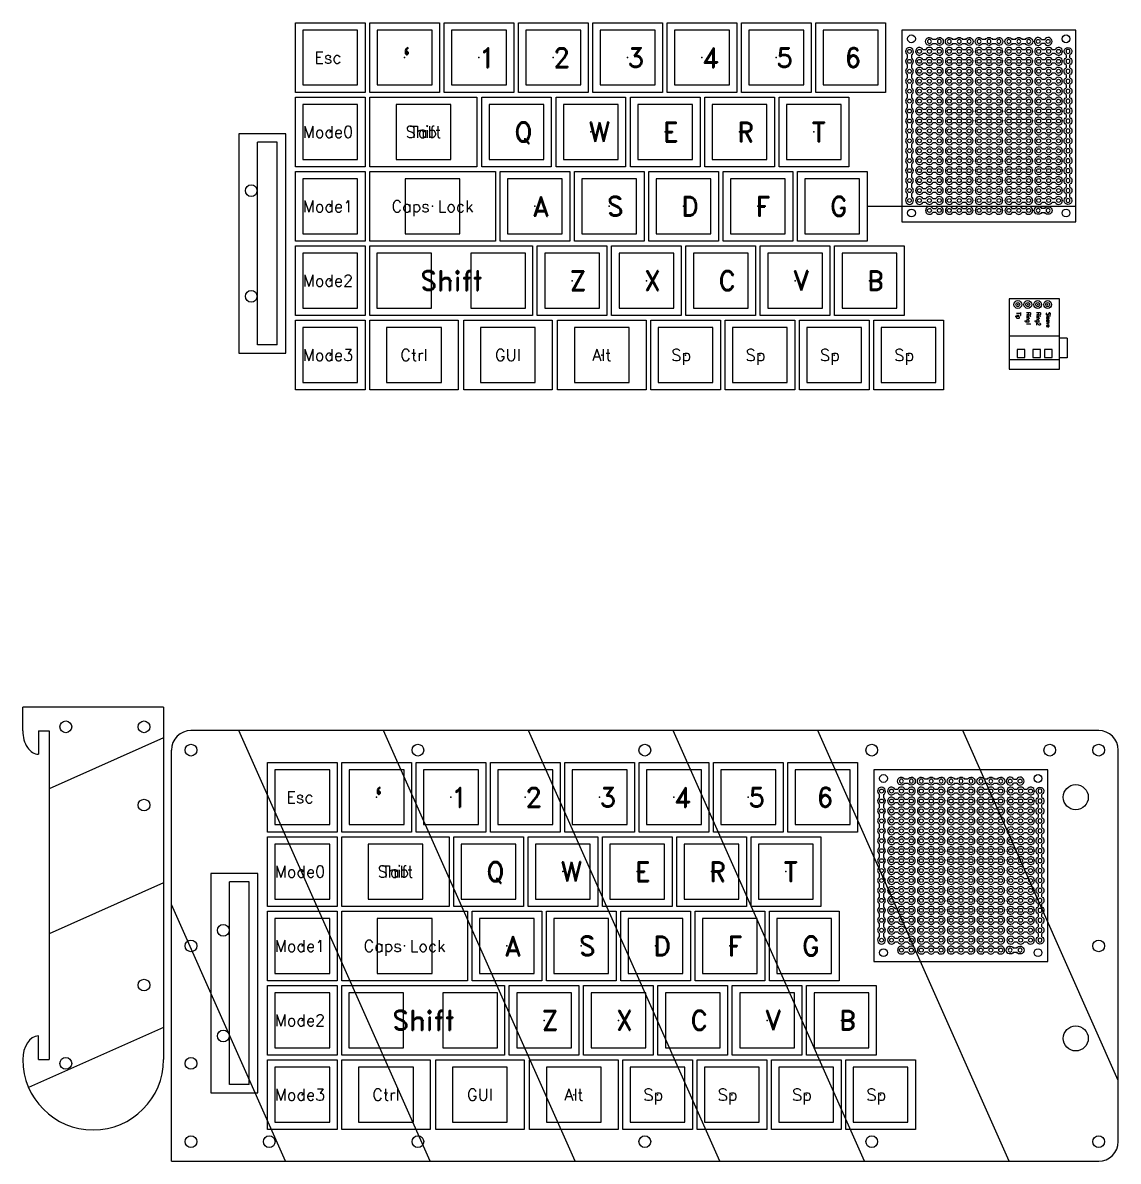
# Model space of a CAD drawing. Header units: millimetres. Extents: x -592 to 700, y -305 to 295.
# Drawn here: x -300 to -20, y -6 to 284.9 of the extents above; entities that cross this region are included whole.
import ezdxf
from ezdxf.enums import TextEntityAlignment as Align

# ---------------------------------------------------------------- set-up
doc = ezdxf.new("R2010")
doc.units = ezdxf.units.MM
for name, color, linetype, lineweight, true_color in [('construction', 1, 'Continuous', 0, 0xff0000), ('cut', 18, 'Continuous', 0, 0x000000), ('engrave', 3, 'Continuous', 0, 0x00ff00), ('outline', 6, 'Continuous', 0, 0xff00ff)]:
    doc.layers.add(name, color=color, linetype=linetype, lineweight=lineweight, true_color=true_color)
doc.layers.add('InternalConstructionDetail', color=1, linetype='Continuous', lineweight=0, true_color=0xff0000, plot=False)
doc.styles.add('textstyle100', font='RomanD')
doc.styles.add('textstyle101', font='RomanD')
doc.styles.add('textstyle102', font='RomanD')
doc.styles.add('textstyle103', font='RomanD')
doc.styles.add('textstyle104', font='RomanD')
doc.styles.add('textstyle105', font='RomanD')
doc.styles.add('textstyle106', font='RomanD')
doc.styles.add('textstyle107', font='RomanD')
doc.styles.add('textstyle108', font='RomanD')
doc.styles.add('textstyle109', font='RomanD')
doc.styles.add('textstyle110', font='RomanD')
doc.styles.add('textstyle111', font='RomanD')
doc.styles.add('textstyle112', font='RomanD')
doc.styles.add('textstyle113', font='RomanD')
doc.styles.add('textstyle114', font='RomanD')
doc.styles.add('textstyle115', font='RomanD')
doc.styles.add('textstyle116', font='RomanD')
doc.styles.add('textstyle117', font='RomanD')
doc.styles.add('textstyle118', font='RomanD')
doc.styles.add('textstyle119', font='RomanD')
doc.styles.add('textstyle120', font='RomanD')
doc.styles.add('textstyle121', font='RomanD')
doc.styles.add('textstyle14', font='Standard')
doc.styles.add('textstyle15', font='Standard')
doc.styles.add('textstyle16', font='Standard')
doc.styles.add('textstyle17', font='Standard')
doc.styles.add('textstyle184', font='RomanD')
doc.styles.add('textstyle185', font='RomanD')
doc.styles.add('textstyle186', font='RomanD')
doc.styles.add('textstyle187', font='RomanD')
doc.styles.add('textstyle188', font='RomanD')
doc.styles.add('textstyle189', font='RomanD')
doc.styles.add('textstyle192', font='RomanD')
doc.styles.add('textstyle193', font='RomanD')
doc.styles.add('textstyle194', font='RomanD')
doc.styles.add('textstyle195', font='RomanD')
doc.styles.add('textstyle196', font='RomanD')
doc.styles.add('textstyle197', font='RomanD')
doc.styles.add('textstyle198', font='RomanD')
doc.styles.add('textstyle199', font='RomanD')
doc.styles.add('textstyle200', font='RomanD')
doc.styles.add('textstyle201', font='RomanD')
doc.styles.add('textstyle202', font='RomanD')
doc.styles.add('textstyle203', font='RomanD')
doc.styles.add('textstyle204', font='RomanD')
doc.styles.add('textstyle205', font='RomanD')
doc.styles.add('textstyle206', font='RomanD')
doc.styles.add('textstyle207', font='RomanD')
doc.styles.add('textstyle208', font='RomanD')
doc.styles.add('textstyle209', font='RomanD')
doc.styles.add('textstyle70', font='RomanD')
doc.styles.add('textstyle71', font='RomanD')
doc.styles.add('textstyle72', font='RomanD')
doc.styles.add('textstyle73', font='RomanD')
doc.styles.add('textstyle74', font='RomanD')
doc.styles.add('textstyle75', font='RomanD')
doc.styles.add('textstyle76', font='RomanD')
doc.styles.add('textstyle77', font='RomanD')
doc.styles.add('textstyle78', font='RomanD')
doc.styles.add('textstyle79', font='RomanD')
doc.styles.add('textstyle80', font='RomanD')
doc.styles.add('textstyle81', font='RomanD')
doc.styles.add('textstyle82', font='RomanD')
doc.styles.add('textstyle83', font='RomanD')
doc.styles.add('textstyle84', font='RomanD')
doc.styles.add('textstyle85', font='RomanD')
doc.styles.add('textstyle86', font='RomanD')
doc.styles.add('textstyle87', font='RomanD')
doc.styles.add('textstyle88', font='RomanD')
doc.styles.add('textstyle89', font='RomanD')
doc.styles.add('textstyle90', font='RomanD')
doc.styles.add('textstyle91', font='RomanD')
doc.styles.add('textstyle92', font='RomanD')
doc.styles.add('textstyle93', font='RomanD')
doc.styles.add('textstyle94', font='RomanD')
doc.styles.add('textstyle95', font='RomanD')
doc.styles.add('textstyle96', font='RomanD')
doc.styles.add('textstyle97', font='RomanD')
doc.styles.add('textstyle98', font='RomanD')
doc.styles.add('textstyle99', font='RomanD')

# ---------------------------------------------------------------- blocks, each defined once
blk = doc.blocks.new('ShiftEnter')
at = {"layer": 'construction'}
for p, q in [((-20.8, -8.9), (-20.8, 8.9)), ((-20.8, 8.9), (20.8, 8.9)), ((20.8, 8.9), (20.8, -8.9)), ((20.8, -8.9), (-20.8, -8.9))]:
    blk.add_line(p, q, dxfattribs=at)
blk.add_point((0, 0), dxfattribs=at)
at = {"layer": 'cut'}
for p, q in [((-5, 7), (-19, 7)), ((-19, 7), (-19, -7)), ((-5, -7), (-5, 7)), ((19, 7), (5, 7)), ((5, 7), (5, -7)), ((19, -7), (19, 7)), ((-19, -7), (-5, -7)), ((5, -7), (19, -7))]:
    blk.add_line(p, q, dxfattribs=at)
blk = doc.blocks.new('CapsLock')
at = {"layer": 'construction'}
for p, q in [((-16.05, -8.9), (-16.05, 8.9)), ((-16.05, 8.9), (16.05, 8.9)), ((16.05, 8.9), (16.05, -8.9)), ((16.05, -8.9), (-16.05, -8.9))]:
    blk.add_line(p, q, dxfattribs=at)
blk.add_point((0, 0), dxfattribs=at)
at = {"layer": 'cut'}
for p, q in [((7, 7), (-7, 7)), ((-7, 7), (-7, -7)), ((7, -7), (7, 7)), ((-7, -7), (7, -7))]:
    blk.add_line(p, q, dxfattribs=at)
blk = doc.blocks.new('Tab')
at = {"layer": 'construction'}
for p, q in [((-13.7, -8.9), (-13.7, 8.9)), ((-13.7, 8.9), (13.7, 8.9)), ((13.7, 8.9), (13.7, -8.9)), ((13.7, -8.9), (-13.7, -8.9))]:
    blk.add_line(p, q, dxfattribs=at)
blk.add_point((0, 0), dxfattribs=at)
at = {"layer": 'cut'}
for p, q in [((7, 7), (-7, 7)), ((-7, 7), (-7, -7)), ((7, -7), (7, 7)), ((-7, -7), (7, -7))]:
    blk.add_line(p, q, dxfattribs=at)
blk = doc.blocks.new('SideStrip')
at = {"layer": 'construction'}
for p, q in [((-18.18, 0.5), (-17.38, 0.5)), ((-15.64, 0.5), (-14.84, 0.5)), ((-13.1, 0.5), (-12.3, 0.5)), ((-10.56, 0.5), (-9.76, 0.5)), ((-8.02, 0.5), (-7.22, 0.5)), ((-5.48, 0.5), (-4.68, 0.5)), ((-2.94, 0.5), (-2.14, 0.5)), ((-0.4, 0.5), (0.4, 0.5)), ((2.14, 0.5), (2.94, 0.5)), ((4.68, 0.5), (5.48, 0.5)), ((7.22, 0.5), (8.02, 0.5)), ((9.76, 0.5), (10.56, 0.5)), ((12.3, 0.5), (13.1, 0.5)), ((14.84, 0.5), (15.64, 0.5)), ((17.38, 0.5), (18.18, 0.5)), ((-17.38, -0.5), (-18.18, -0.5)), ((-14.84, -0.5), (-15.64, -0.5)), ((-12.3, -0.5), (-13.1, -0.5)), ((-9.76, -0.5), (-10.56, -0.5)), ((-7.22, -0.5), (-8.02, -0.5)), ((-4.68, -0.5), (-5.48, -0.5)), ((-2.14, -0.5), (-2.94, -0.5)), ((0.4, -0.5), (-0.4, -0.5)), ((2.94, -0.5), (2.14, -0.5)), ((5.48, -0.5), (4.68, -0.5)), ((8.02, -0.5), (7.22, -0.5)), ((10.56, -0.5), (9.76, -0.5)), ((13.1, -0.5), (12.3, -0.5)), ((15.64, -0.5), (14.84, -0.5)), ((18.18, -0.5), (17.38, -0.5))]:
    blk.add_line(p, q, dxfattribs=at)
for centre in [(-19.05, 0), (-16.51, 0), (-13.97, 0), (-11.43, 0), (-8.89, 0), (-6.35, 0), (-3.81, 0), (-1.27, 0), (1.27, 0), (3.81, 0), (6.35, 0), (8.89, 0), (11.43, 0), (13.97, 0), (16.51, 0), (19.05, 0)]:
    blk.add_circle(centre, 0.5, dxfattribs=at)
for centre, start, end in [((-19.05, 0), 30, 330), ((-16.51, 0), 30, 150), ((-13.97, 0), 30, 150), ((-11.43, 0), 30, 150), ((-8.89, 0), 30, 150), ((-6.35, 0), 30, 150), ((-3.81, 0), 30, 150), ((-1.27, 0), 30, 150), ((1.27, 0), 30, 150), ((3.81, 0), 30, 150), ((6.35, 0), 30, 150), ((8.89, 0), 30, 150), ((11.43, 0), 30, 150), ((13.97, 0), 30, 150), ((16.51, 0), 30, 150), ((19.04, 0), 209.1944, 149.1944), ((-16.51, 0), 210, 330), ((-13.97, 0), 210, 330), ((-11.43, 0), 210, 330), ((-8.89, 0), 210, 330), ((-6.35, 0), 210, 330), ((-3.81, 0), 210, 330), ((-1.27, 0), 210, 330), ((1.27, 0), 210, 330), ((3.81, 0), 210, 330), ((6.35, 0), 210, 330), ((8.89, 0), 210, 330), ((11.43, 0), 210, 330), ((13.97, 0), 210, 330), ((16.51, 0), 210, 330)]:
    blk.add_arc(centre, 1, start, end, dxfattribs=at)
blk = doc.blocks.new('Double')
at = {"layer": 'construction'}
for p, q in [((-0.5, -1.67), (-0.5, -0.87)), ((0.5, -0.87), (0.5, -1.67))]:
    blk.add_line(p, q, dxfattribs=at)
for centre in [(0, 0), (0, -2.54)]:
    blk.add_circle(centre, 0.5, dxfattribs=at)
for centre, start, end in [((0, 0), 300, 240), ((0, -2.54), 120, 60)]:
    blk.add_arc(centre, 1, start, end, dxfattribs=at)
blk = doc.blocks.new('Triple')
at = {"layer": 'construction'}
for p, q in [((-0.5, 0.87), (-0.5, 1.67)), ((0.5, 1.67), (0.5, 0.87)), ((-0.5, -1.67), (-0.5, -0.87)), ((0.5, -0.87), (0.5, -1.67))]:
    blk.add_line(p, q, dxfattribs=at)
for centre in [(0, 2.54), (0, 0), (0, -2.54)]:
    blk.add_circle(centre, 0.5, dxfattribs=at)
for centre, start, end in [((0, 2.54), 300, 240), ((0, 0), 120, 240), ((0, 0), 300, 60), ((0, -2.54), 120, 60)]:
    blk.add_arc(centre, 1, start, end, dxfattribs=at)
blk = doc.blocks.new('ProtoBoard')
at = {"layer": 'construction'}
for p, q in [((24.5, 22.25), (-24.5, 22.25)), ((-24.5, 22.25), (-24.5, -22.25)), ((24.5, -22.25), (24.5, 22.25)), ((-24.5, -22.25), (24.5, -22.25))]:
    blk.add_line(p, q, dxfattribs=at)
at = {"layer": 'cut'}
for centre in [(-22.25, 19.75), (22.25, 19.75), (-22.25, -19.75), (22.25, -19.75)]:
    blk.add_circle(centre, 1, dxfattribs=at)
at = {"layer": 'InternalConstructionDetail'}
for name, p in [('SideStrip', (0, 20.25)), ('Triple', (-19.05, 15.17)), ('Triple', (-16.51, 15.17)), ('Triple', (-13.97, 15.17)), ('Triple', (-11.43, 15.17)), ('Triple', (-8.89, 15.17)), ('Triple', (-6.35, 15.17)), ('Triple', (-3.81, 15.17)), ('Triple', (-1.27, 15.17)), ('Triple', (1.27, 15.17)), ('Triple', (3.81, 15.17)), ('Triple', (6.35, 15.17)), ('Triple', (8.89, 15.17)), ('Triple', (11.43, 15.17)), ('Triple', (13.97, 15.17)), ('Triple', (16.51, 15.17)), ('Triple', (19.05, 15.17)), ('Double', (-21.59, 15.17)), ('Triple', (-21.59, 7.55)), ('Triple', (-19.05, 7.55)), ('Triple', (-16.51, 7.55)), ('Triple', (-13.97, 7.55)), ('Triple', (-11.43, 7.55)), ('Triple', (-8.89, 7.55)), ('Triple', (-6.35, 7.55)), ('Triple', (-3.81, 7.55)), ('Triple', (-1.27, 7.55)), ('Triple', (1.27, 7.55)), ('Triple', (3.81, 7.55)), ('Triple', (6.35, 7.55)), ('Triple', (8.89, 7.55)), ('Triple', (11.43, 7.55)), ('Triple', (13.97, 7.55)), ('Triple', (16.51, 7.55)), ('Triple', (19.05, 7.55)), ('Triple', (-21.59, -0.07)), ('Triple', (-19.05, -0.07)), ('Triple', (-16.51, -0.07)), ('Triple', (-13.97, -0.07)), ('Triple', (-11.43, -0.07)), ('Triple', (-8.89, -0.07)), ('Triple', (-6.35, -0.07)), ('Triple', (-3.81, -0.07)), ('Triple', (-1.27, -0.07)), ('Triple', (1.27, -0.07)), ('Triple', (3.81, -0.07)), ('Triple', (6.35, -0.07)), ('Triple', (8.89, -0.07)), ('Triple', (11.43, -0.07)), ('Triple', (13.97, -0.07)), ('Triple', (16.51, -0.07)), ('Triple', (19.05, -0.07)), ('Triple', (-21.59, -7.69)), ('Triple', (-19.05, -7.69)), ('Triple', (-16.51, -7.69)), ('Triple', (-13.97, -7.69)), ('Triple', (-11.43, -7.69)), ('Triple', (-8.89, -7.69)), ('Triple', (-6.35, -7.69)), ('Triple', (-3.81, -7.69)), ('Triple', (-1.27, -7.69)), ('Triple', (1.27, -7.69)), ('Triple', (3.81, -7.69)), ('Triple', (6.35, -7.69)), ('Triple', (8.89, -7.69)), ('Triple', (11.43, -7.69)), ('Triple', (13.97, -7.69)), ('Triple', (16.51, -7.69)), ('Triple', (19.05, -7.69)), ('Triple', (-19.05, -15.31)), ('Triple', (-16.51, -15.31)), ('Triple', (-13.97, -15.31)), ('Triple', (-11.43, -15.31)), ('Triple', (-8.89, -15.31)), ('Triple', (-6.35, -15.31)), ('Triple', (-3.81, -15.31)), ('Triple', (-1.27, -15.31)), ('Triple', (1.27, -15.31)), ('Triple', (3.81, -15.31)), ('Triple', (6.35, -15.31)), ('Triple', (8.89, -15.31)), ('Triple', (11.43, -15.31)), ('Triple', (13.97, -15.31)), ('Triple', (16.51, -15.31)), ('Triple', (19.05, -15.31))]:
    blk.add_blockref(name, p, dxfattribs=at)
at = {"layer": 'InternalConstructionDetail', "yscale": -1}
for name, p, rotation in [('Double', (21.59, 15.17), 180), ('Triple', (21.59, 7.55), 180), ('Triple', (21.59, -0.07), 180), ('Triple', (21.59, -7.69), 180), ('Double', (-21.59, -15.17), 360)]:
    blk.add_blockref(name, p, dxfattribs=dict(at, rotation=rotation))
at = {"layer": 'InternalConstructionDetail', "rotation": 180}
blk.add_blockref('Double', (21.59, -15.17), dxfattribs=at)
at = {"layer": 'InternalConstructionDetail', "yscale": -1}
blk.add_blockref('SideStrip', (0, -20.25), dxfattribs=at)
blk = doc.blocks.new('LightBar')
at = {"layer": 'construction'}
for p, q in [((9.8, 28), (-2.2, 28)), ((-2.2, 28), (-2.2, -28)), ((9.8, -28), (9.8, 28)), ((-2.2, -28), (9.8, -28))]:
    blk.add_line(p, q, dxfattribs=at)
at = {"layer": 'cut'}
for p, q in [((0, 25.9), (0, -25.9)), ((0, 25.9), (5, 25.9)), ((5, 25.9), (5, -25.9)), ((0, -25.9), (5, -25.9))]:
    blk.add_line(p, q, dxfattribs=at)
for centre in [(6.6, 13.5), (6.6, -13.5)]:
    blk.add_circle(centre, 1.5, dxfattribs=at)
blk = doc.blocks.new('Typical')
at = {"layer": 'construction'}
for p, q in [((-8.9, -8.9), (-8.9, 8.9)), ((-8.9, 8.9), (8.9, 8.9)), ((8.9, 8.9), (8.9, -8.9)), ((8.9, -8.9), (-8.9, -8.9))]:
    blk.add_line(p, q, dxfattribs=at)
blk.add_point((0, 0), dxfattribs=at)
at = {"layer": 'cut'}
for p, q in [((7, 7), (-7, 7)), ((-7, 7), (-7, -7)), ((7, -7), (7, 7)), ((-7, -7), (7, -7))]:
    blk.add_line(p, q, dxfattribs=at)
blk = doc.blocks.new('Modifier')
at = {"layer": 'construction'}
for p, q in [((-11.3, -8.9), (-11.3, 8.9)), ((-11.3, 8.9), (11.3, 8.9)), ((11.3, 8.9), (11.3, -8.9)), ((11.3, -8.9), (-11.3, -8.9))]:
    blk.add_line(p, q, dxfattribs=at)
blk.add_point((0, 0), dxfattribs=at)
at = {"layer": 'cut'}
for p, q in [((7, 7), (-7, 7)), ((-7, 7), (-7, -7)), ((7, -7), (7, 7)), ((-7, -7), (7, -7))]:
    blk.add_line(p, q, dxfattribs=at)
blk = doc.blocks.new('HeadphoneModule')
at = {"layer": 'construction'}
for p, q in [((0, 0), (0, -18)), ((12.8, 0), (0, 0)), ((12.8, -18), (12.8, 0)), ((12.8, -9.6), (0, -9.6)), ((14.8, -10.1), (12.8, -10.1)), ((14.8, -10.1), (14.8, -15.1)), ((4, -13), (2, -13)), ((2, -13), (2, -15)), ((4, -15), (4, -13)), ((8, -13), (6, -13)), ((6, -13), (6, -15)), ((8, -15), (8, -13)), ((11, -13), (9, -13)), ((9, -13), (9, -15)), ((11, -15), (11, -13)), ((12.8, -15.6), (0, -15.6)), ((2, -15), (4, -15)), ((6, -15), (8, -15)), ((9, -15), (11, -15)), ((14.8, -15.1), (12.8, -15.1)), ((0, -18), (12.8, -18))]:
    blk.add_line(p, q, dxfattribs=at)
for centre in [(2.19, -1.5), (4.73, -1.5), (7.27, -1.5), (9.81, -1.5)]:
    blk.add_circle(centre, 1, dxfattribs=at)
for p in [(2.19, -1.5), (4.73, -1.5), (7.27, -1.5), (9.81, -1.5)]:
    blk.add_point(p, dxfattribs=at)
at = {"layer": 'cut'}
for centre in [(2.19, -1.5), (4.73, -1.5), (7.27, -1.5), (9.81, -1.5)]:
    blk.add_circle(centre, 0.5, dxfattribs=at)
at = {"layer": 'construction'}
for s, style, p in [('Tip', 'textstyle17', (2.38, -3.5)), ('Ring1', 'textstyle16', (4.92, -3.5)), ('Ring2', 'textstyle15', (7.46, -3.5)), ('Sleeve', 'textstyle14', (10, -3.5))]:
    blk.add_text(s, height=1, rotation=270, dxfattribs=dict(at, style=style)).set_placement(p, align=Align.MIDDLE_LEFT)
blk = doc.blocks.new('LHHandleTop')
at = {"layer": 'cut'}
for centre in [(-91, 25), (-5, 25), (-71, 5), (-25, 5), (-5, 5)]:
    blk.add_circle(centre, 1.5, dxfattribs=at)
at = {"layer": 'engrave'}
for p, q in [((-81.84, 0), (-97.18, 34.5)), ((-44.84, 0), (-57.86, 29.28)), ((-7.84, 0), (-20.86, 29.28))]:
    blk.add_line(p, q, dxfattribs=at)
at = {"layer": 'outline'}
for p, q in [((-6, 36), (0, 36)), ((0, 0), (0, 36)), ((-90, 32), (-84, 32)), ((-90, 32), (-90, 29.28)), ((-6, 32), (-12, 32)), ((-6, 32), (-6, 29.28)), ((-6, 29.28), (-90, 29.28)), ((0, 0), (-90, 0))]:
    blk.add_line(p, q, dxfattribs=at)
blk.add_arc((-90, 18), 18, 90, 270, dxfattribs=at)
for centre, major_axis, start_param, end_param in [((-90, 32), (-6, 0), 3.141593, 4.712389), ((-6, 32), (6, 0), 1.570796, 3.141593)]:
    blk.add_ellipse(centre, major_axis=major_axis, ratio=0.666667, start_param=start_param, end_param=end_param, dxfattribs=at)

msp = doc.modelspace()

# ---------------------------------------------------------------- linework, layer by layer
at = {"layer": 'construction'}
msp.add_line((-84.2, 238), (-30.85, 238), dxfattribs=at)
at = {"layer": 'cut'}
for centre, radius in [((-257, 99.04), 1.5), ((-199, 99.04), 1.5), ((-141, 99.04), 1.5), ((-83, 99.04), 1.5), ((-37.5, 99.04), 1.5), ((-25, 99.04), 1.5), ((-30.85, 87.02), 3.2), ((-257, 49.02), 1.5), ((-25, 49.02), 1.5), ((-30.85, 25.38), 3.2), ((-257, 19), 1.5), ((-257, -1), 1.5), ((-237, -1), 1.5), ((-199, -1), 1.5), ((-141, -1), 1.5), ((-83, -1), 1.5), ((-25, -1), 1.5)]:
    msp.add_circle(centre, radius, dxfattribs=at)
at = {"layer": 'engrave'}
for p, q in [((-195.84, -6), (-244.76, 104.04)), ((-158.84, -6), (-207.76, 104.04)), ((-121.84, -6), (-170.76, 104.04)), ((-84.84, -6), (-133.76, 104.04)), ((-47.84, -6), (-96.76, 104.04)), ((-20, 14.6), (-59.76, 104.04)), ((-232.84, -6), (-262, 59.59))]:
    msp.add_line(p, q, dxfattribs=at)
at = {"layer": 'outline'}
for p, q in [((-25, 104.04), (-257, 104.04)), ((-262, -6), (-262, 99.04)), ((-20, -1), (-20, 99.04)), ((-262, -6), (-25, -6))]:
    msp.add_line(p, q, dxfattribs=at)
for centre, start, end in [((-257, 99.04), 90, 180), ((-25, 99.04), 0, 90), ((-25, -1), 270, 0)]:
    msp.add_arc(centre, 5, start, end, dxfattribs=at)

# ---------------------------------------------------------------- block references
at = {"layer": 'construction'}
msp.add_blockref('HeadphoneModule', (-47.85, 214.4), dxfattribs=at)
at = {"layer": 'cut'}
for name, p in [('Typical', (-221.4, 276)), ('Typical', (-202.4, 276)), ('Typical', (-183.4, 276)), ('Typical', (-164.4, 276)), ('Typical', (-145.4, 276)), ('Typical', (-126.4, 276)), ('Typical', (-107.4, 276)), ('Typical', (-88.4, 276)), ('Typical', (-221.4, 257)), ('Tab', (-197.6, 257)), ('Typical', (-173.8, 257)), ('Typical', (-154.8, 257)), ('Typical', (-135.8, 257)), ('Typical', (-116.8, 257)), ('Typical', (-97.8, 257)), ('Typical', (-221.4, 238)), ('CapsLock', (-195.25, 238)), ('Typical', (-169.1, 238)), ('Typical', (-150.1, 238)), ('Typical', (-131.1, 238)), ('Typical', (-112.1, 238)), ('Typical', (-93.1, 238)), ('Typical', (-221.4, 219)), ('ShiftEnter', (-190.5, 219)), ('Typical', (-159.6, 219)), ('Typical', (-140.6, 219)), ('Typical', (-121.6, 219)), ('Typical', (-102.6, 219)), ('Typical', (-83.6, 219)), ('Typical', (-221.4, 200)), ('Modifier', (-200, 200)), ('Modifier', (-176, 200)), ('Modifier', (-152, 200)), ('Typical', (-130.6, 200)), ('Typical', (-111.6, 200)), ('Typical', (-92.6, 200)), ('Typical', (-73.6, 200)), ('Typical', (-228.55, 87)), ('Typical', (-209.55, 87)), ('Typical', (-190.55, 87)), ('Typical', (-171.55, 87)), ('Typical', (-152.55, 87)), ('Typical', (-133.55, 87)), ('Typical', (-114.55, 87)), ('Typical', (-95.55, 87)), ('Typical', (-228.55, 68)), ('Tab', (-204.75, 68)), ('Typical', (-180.95, 68)), ('Typical', (-161.95, 68)), ('Typical', (-142.95, 68)), ('Typical', (-123.95, 68)), ('Typical', (-104.95, 68)), ('Typical', (-228.55, 49)), ('CapsLock', (-202.4, 49)), ('Typical', (-176.25, 49)), ('Typical', (-157.25, 49)), ('Typical', (-138.25, 49)), ('Typical', (-119.25, 49)), ('Typical', (-100.25, 49)), ('Typical', (-228.55, 30)), ('ShiftEnter', (-197.65, 30)), ('Typical', (-166.75, 30)), ('Typical', (-147.75, 30)), ('Typical', (-128.75, 30)), ('Typical', (-109.75, 30)), ('Typical', (-90.75, 30)), ('Typical', (-228.55, 11)), ('Modifier', (-207.15, 11)), ('Modifier', (-183.15, 11)), ('Modifier', (-159.15, 11)), ('Typical', (-137.75, 11)), ('Typical', (-118.75, 11)), ('Typical', (-99.75, 11)), ('Typical', (-80.75, 11))]:
    msp.add_blockref(name, p, dxfattribs=at)
for name, p, rotation in [('ProtoBoard', (-53.1, 258.54), 90), ('LightBar', (-235, 228.5), 180), ('ProtoBoard', (-60.25, 69.54), 90), ('LightBar', (-242.15, 39.5), 180)]:
    msp.add_blockref(name, p, dxfattribs=dict(at, rotation=rotation))
at = {"layer": 'outline', "rotation": 90}
msp.add_blockref('LHHandleTop', (-264, 110), dxfattribs=at)

# ---------------------------------------------------------------- texts
at = {"layer": 'construction'}
for s, height, style, p in [('Esc', 3, 'textstyle200', (-222, 276)), ('Mode0', 3, 'textstyle203', (-222, 257)), ('Shift', 3, 'textstyle196', (-197.6, 257)), ('Tab', 3, 'textstyle198', (-197.6, 257)), ('Mode1', 3, 'textstyle205', (-222, 238)), ('Caps Lock', 3, 'textstyle194', (-195.25, 238)), ('Shift', 5, 'textstyle192', (-190.5, 219)), ('Mode2', 3, 'textstyle207', (-222, 219)), ('Mode3', 3, 'textstyle209', (-222, 200)), ('Ctrl', 3, 'textstyle184', (-200, 200)), ('GUI', 3, 'textstyle186', (-176, 200)), ('Alt', 3, 'textstyle188', (-152, 200)), ('Esc', 3, 'textstyle201', (-229.15, 87)), ('Mode0', 3, 'textstyle202', (-229.15, 68)), ('Shift', 3, 'textstyle197', (-204.75, 68)), ('Tab', 3, 'textstyle199', (-204.75, 68)), ('Mode1', 3, 'textstyle204', (-229.15, 49)), ('Caps Lock', 3, 'textstyle195', (-202.4, 49)), ('Shift', 5, 'textstyle193', (-197.65, 30)), ('Mode2', 3, 'textstyle206', (-229.15, 30)), ('Mode3', 3, 'textstyle208', (-229.15, 11)), ('Ctrl', 3, 'textstyle185', (-207.15, 11)), ('GUI', 3, 'textstyle187', (-183.15, 11)), ('Alt', 3, 'textstyle189', (-159.15, 11))]:
    msp.add_text(s, height=height, dxfattribs=dict(at, style=style)).set_placement(p, align=Align.MIDDLE_CENTER)
for s, height, style, p in [('`', 5, 'textstyle118', (-203, 276)), ('1', 5, 'textstyle70', (-183.4, 276)), ('2', 5, 'textstyle80', (-164.4, 276)), ('3', 5, 'textstyle90', (-145.4, 276)), ('4', 5, 'textstyle102', (-126.4, 276)), ('5', 5, 'textstyle110', (-107.4, 276)), ('6', 5, 'textstyle120', (-89.95, 276)), ('Q', 5, 'textstyle72', (-174.4, 257)), ('W', 5, 'textstyle82', (-155.4, 257)), ('E', 5, 'textstyle92', (-136.4, 257)), ('R', 5, 'textstyle104', (-117.4, 257)), ('T', 5, 'textstyle112', (-98.4, 257)), ('A', 5, 'textstyle74', (-169.7, 238)), ('S', 5, 'textstyle84', (-150.7, 238)), ('D', 5, 'textstyle94', (-131.7, 238)), ('F', 5, 'textstyle106', (-112.7, 238)), ('G', 5, 'textstyle114', (-93.7, 238)), ('Z', 5, 'textstyle76', (-160.2, 219)), ('X', 5, 'textstyle86', (-141.2, 219)), ('C', 5, 'textstyle96', (-122.2, 219)), ('V', 5, 'textstyle108', (-103.2, 219)), ('B', 5, 'textstyle116', (-84.2, 219)), ('Sp', 3, 'textstyle78', (-134.2, 200)), ('Sp', 3, 'textstyle88', (-115.2, 200)), ('Sp', 3, 'textstyle98', (-96.2, 200)), ('Sp', 3, 'textstyle99', (-77.2, 200)), ('`', 5, 'textstyle119', (-210.15, 87)), ('1', 5, 'textstyle71', (-190.55, 87)), ('2', 5, 'textstyle81', (-171.55, 87)), ('3', 5, 'textstyle91', (-152.55, 87)), ('4', 5, 'textstyle103', (-133.55, 87)), ('5', 5, 'textstyle111', (-114.55, 87)), ('6', 5, 'textstyle121', (-97.1, 87)), ('Q', 5, 'textstyle73', (-181.55, 68)), ('W', 5, 'textstyle83', (-162.55, 68)), ('E', 5, 'textstyle93', (-143.55, 68)), ('R', 5, 'textstyle105', (-124.55, 68)), ('T', 5, 'textstyle113', (-105.55, 68)), ('A', 5, 'textstyle75', (-176.85, 49)), ('S', 5, 'textstyle85', (-157.85, 49)), ('D', 5, 'textstyle95', (-138.85, 49)), ('F', 5, 'textstyle107', (-119.85, 49)), ('G', 5, 'textstyle115', (-100.85, 49)), ('Z', 5, 'textstyle77', (-167.35, 30)), ('X', 5, 'textstyle87', (-148.35, 30)), ('C', 5, 'textstyle97', (-129.35, 30)), ('V', 5, 'textstyle109', (-110.35, 30)), ('B', 5, 'textstyle117', (-91.35, 30)), ('Sp', 3, 'textstyle79', (-141.35, 11)), ('Sp', 3, 'textstyle89', (-122.35, 11)), ('Sp', 3, 'textstyle100', (-103.35, 11)), ('Sp', 3, 'textstyle101', (-84.35, 11))]:
    msp.add_text(s, height=height, dxfattribs=dict(at, style=style)).set_placement(p, align=Align.MIDDLE_LEFT)

doc.saveas('drawing.dxf')
